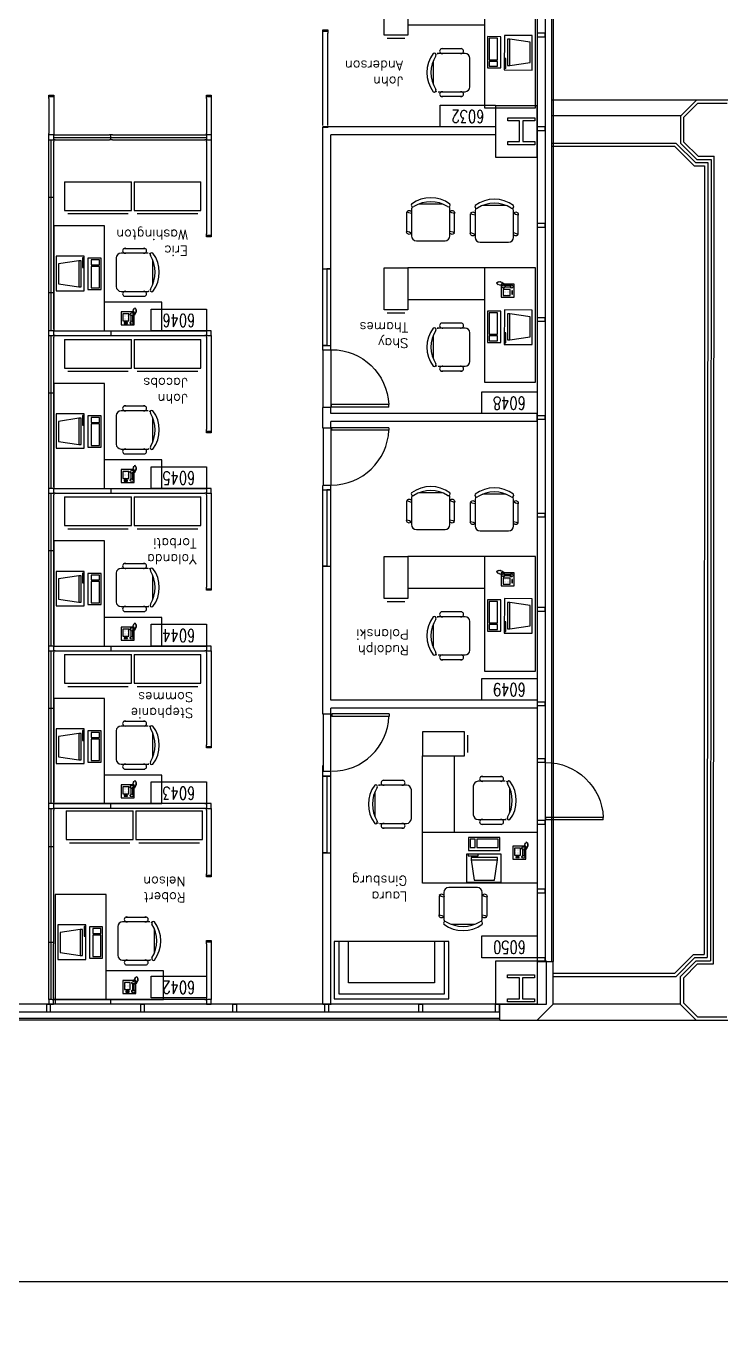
# Model space of a CAD drawing. Header units: millimetres. Extents: x 489553472 to 489553809, y 110504095 to 110504426.
# Drawn here: x 489553679 to 489553722.6, y 110504095.3 to 110504177.9 of the extents above; entities that cross this region are included whole.
import ezdxf
from ezdxf.enums import TextEntityAlignment as Align

# ---------------------------------------------------------------- set-up
doc = ezdxf.new("R2010")
doc.units = ezdxf.units.MM
for name, color, linetype in [('CHAIRS', 4, 'Continuous'), ('CPU', 6, 'Continuous'), ('DIM', 3, 'Continuous'), ('E-B-FURR', 6, 'Continuous'), ('E-B-GLAZ', 72, 'Continuous'), ('E-B-MULL', 8, 'Continuous'), ('E-B-SHEL', 2, 'Continuous'), ('E-C-HEAD', 5, 'Continuous'), ('E-F-DOOR', 3, 'Continuous'), ('E-F-SILL', 8, 'Continuous'), ('E-F-TERR', 4, 'Continuous'), ('E-S-COLM', 8, 'Continuous'), ('EMPLOYEE', 1, 'Continuous'), ('FURNITURE', 3, 'Continuous'), ('PANELS_201', 6, 'Continuous'), ('PHONES', 4, 'Continuous'), ('RMNUM', 40, 'Continuous')]:
    doc.layers.add(name, color=color, linetype=linetype)
doc.styles.add('ARCHITXT', font='simplex.shx')
doc.styles.add('ROMANS', font='romans', dxfattribs={"width": 0.75, "height": 8})
doc.styles.get("Standard").update_dxf_attribs({"font": 'arial.ttf'})
doc.dimstyles.new('ISO-25', dxfattribs={"dimscale": 3, "dimtxt": 2.5, "dimasz": 2.5, "dimexe": 1.25, "dimexo": 0.625, "dimtad": 1, "dimdsep": 46, "dimtxsty": 'Standard', "dimcen": 2.5, "dimadec": 0, "dimazin": 0, "dimtfac": 1, "dimtmove": 0, "dimatfit": 3, "dimfxl": 0, "dimarcsym": 0})

# ---------------------------------------------------------------- blocks, each defined once
blk = doc.blocks.new('DR-36')
for p, q in [((0, 36), (0, 0)), ((0, 36), (1.5, 36)), ((1.5, 36), (1.5, 0)), ((0, 0), (1.5, 0))]:
    blk.add_line(p, q)
blk.add_arc((0, 0), 36, 0, 87.61406)
blk = doc.blocks.new('RMNUM')
at = {"layer": 'RMNUM'}
blk.add_lwpolyline([(-16.33354, 6.674702), (18.388073, 6.674702), (18.388073, -6.982766), (-16.33354, -6.982766), (-16.33354, 6.674702)], dxfattribs=at)
at = {"layer": 'RMNUM', "style": 'ROMANS', "width": 0.75}
blk.add_attdef('NUMBER', text='', height=8, dxfattribs=at).set_placement((1.027267, 0.114097), align=Align.MIDDLE_CENTER)
blk = doc.blocks.new('DESK3')
for p, q in [((72, 0), (0, 0)), ((0, 0), (0, -80)), ((72, -32), (72, 0)), ((0, -32), (72, -32)), ((20, -80), (20, -32)), ((0, -80), (20, -80))]:
    blk.add_line(p, q)
blk = doc.blocks.new('FC15X27A')
for p, q in [((7.53125, 0), (-7.53125, 0)), ((-7.53125, 0), (-7.53125, -26.5)), ((7.53125, -26.5), (7.53125, 0)), ((-7.53125, -26.5), (7.53125, -26.5)), ((-5.53125, -28.5), (5.53125, -28.5))]:
    blk.add_line(p, q)
blk = doc.blocks.new('RECTANG')
for p, q in [((1, 1), (0, 1)), ((0, 1), (0, 0)), ((1, 0), (1, 1)), ((0, 0), (1, 0))]:
    blk.add_line(p, q)
blk = doc.blocks.new('FNPHONE')
for p, q in [((-9.1, 0.22), (-9.7, 0.02)), ((-8.9, 0.62), (-9.5, 0.42)), ((-8.7, 1.02), (-9.3, 0.82)), ((-8.5, 1.42), (-9.1, 1.22)), ((-8.3, 1.82), (-8.9, 1.62)), ((-7.14, 0.56), (-7.5, -0.58)), ((-7.29, 6.54), (-7.29, 1.54)), ((-6.29, 6.54), (-6.29, 1.54)), ((-3.87, 4.85), (-3.87, 4.85)), ((-3.87, 3.91), (-3.87, 3.91)), ((-3.87, 2.97), (-3.87, 2.97)), ((-3.87, 2.03), (-3.87, 2.03)), ((-2.94, 4.85), (-2.94, 4.85)), ((-2.94, 3.91), (-2.94, 3.91)), ((-2.94, 2.97), (-2.94, 2.97)), ((-2.94, 2.03), (-2.94, 2.03)), ((-2, 4.85), (-2, 4.85)), ((-2, 3.91), (-2, 3.91)), ((-2, 2.97), (-2, 2.97)), ((-2, 2.03), (-2, 2.03)), ((-9.3, -0.18), (-9.9, -0.38)), ((-9.3, -0.58), (-9.9, -0.78)), ((-9.3, -0.98), (-9.9, -1.18)), ((-9.3, -1.38), (-9.9, -1.58)), ((-9.1, -1.78), (-9.7, -1.98)), ((-8.9, -2.18), (-9.5, -2.38)), ((-8.43, -2.46), (-9.03, -2.66)), ((-7.9, -1.98), (-8.5, -2.18)), ((-7.7, -1.58), (-8.3, -1.78)), ((-7.5, -1.18), (-8.1, -1.38)), ((-7.3, -0.78), (-7.9, -0.98))]:
    blk.add_line(p, q)
for centre, start, end in [((-6.79, 6.54), 298.49146, 241.50854), ((-6.79, 1.54), 118.49146, 61.50854)]:
    blk.add_arc(centre, 1.05, start, end)
for p, xscale, yscale, zscale in [((-8.21, 0), 8.20528234483245, 8.104073169521023, 8.20528234483245), ((-4.81, 1.25), 3.75, 4.375, 3.75), ((-4.03, 6.72), 2.03125, 0.46875, 2.03125)]:
    blk.add_blockref('RECTANG', p, dxfattribs=dict(xscale=xscale, yscale=yscale, zscale=zscale))
blk = doc.blocks.new('IBMAT', base_point=(61, 306))
for p, q in [((75, 307), (75, 306)), ((81, 307), (75, 307)), ((81, 306), (81, 307))]:
    blk.add_line(p, q)
at = {"xscale": 21, "yscale": 17, "zscale": 21}
blk.add_blockref('RECTANG', (61, 306), dxfattribs=at)
blk = doc.blocks.new('KEYBOARD', base_point=(60, 294))
for p, xscale, yscale, zscale in [((60, 294), 19, 8, 19), ((61, 295), 13, 5, 13), ((75, 295), 3, 5, 3)]:
    blk.add_blockref('RECTANG', p, dxfattribs=dict(xscale=xscale, yscale=yscale, zscale=zscale))
blk = doc.blocks.new('COMPUTER')
for p, q in [((-6.64, 16.23), (-8.5, 3.5)), ((6.08, 16.23), (-6.64, 16.23)), ((8, 3.5), (6.08, 16.23)), ((-8.5, 3.5), (-8.5, 2.04)), ((8, 3.5), (-8.5, 3.5)), ((-8.5, 2.04), (8, 2.04)), ((8, 2.04), (8, 3.5))]:
    blk.add_line(p, q)
at = {"xscale": 1.033846153846154, "yscale": 1.033846153846154, "zscale": 1.033846153846154}
for name, p in [('IBMAT', (-10.86, 0)), ('KEYBOARD', (-10.05, -10.5))]:
    blk.add_blockref(name, p, dxfattribs=at)
blk = doc.blocks.new('FC42X18D')
for p, q in [((-21, 0), (-21, -18)), ((-21, 0), (21, 0)), ((21, -18), (21, 0)), ((-21, -18), (21, -18)), ((-19, -20), (19, -20))]:
    blk.add_line(p, q)
blk = doc.blocks.new('CHAIR7')
for p, q in [((0, 9), (0, -9)), ((20, 12), (3, 12)), ((5.12, 15.04), (17.88, 15.04)), ((23, -7.44), (23, 7.44)), ((3, -12), (20, -12)), ((5.12, -15), (17.88, -15))]:
    blk.add_line(p, q)
for centre, radius, start, end in [((3, 9), 3, 90, 180), ((5.56, 13.54), 1.56, 73.7398, 286.2602), ((17.44, 13.54), 1.56, 253.7398, 106.2602), ((20, 9), 3, 62.41556, 90), ((22.34, 11.12), 1.1, 53.30994, 212.02741), ((4.82, 0), 19.64, 327.57575, 32.42425), ((7, 0), 20, 323.1301, 36.8699), ((3, -9), 3, 180, 270), ((5.56, -13.5), 1.56, 73.7398, 286.2602), ((17.44, -13.5), 1.56, 253.7398, 106.2602), ((20, -9), 3, 270, 297.58444), ((22.34, -11.12), 1.1, 147.97259, 306.69006)]:
    blk.add_arc(centre, radius, start, end)
blk = doc.blocks.new('DESK2')
for p, q in [((33, 0), (-33, 0)), ((-33, 0), (-33, -68)), ((33, -32), (33, 0)), ((-33, -32), (33, -32)), ((-15, -68), (-15, -32)), ((-33, -68), (-15, -68))]:
    blk.add_line(p, q)
blk = doc.blocks.new('SOFA2')
for p, q in [((-36, 0), (-36, -36)), ((36, 0), (-36, 0)), ((36, -36), (36, 0)), ((-33, -36), (-33, -3)), ((-33, -3), (33, -3)), ((33, -3), (33, -36)), ((-27, -36), (-27, -10)), ((-27, -10), (27, -10)), ((27, -10), (27, -36)), ((-36, -36), (36, -36))]:
    blk.add_line(p, q)
blk = doc.blocks.new('*D21')
at = {"layer": 'Defpoints', "color": 0, "transparency": 16777216}
for p in [(489553564.549, 110504116.012), (489553747.652, 110504116.008), (489553564.548, 110504099.071)]:
    blk.add_point(p, dxfattribs=at)
at = {"layer": 'DIM', "color": 0, "lineweight": -2, "transparency": 16777216}
for p, q in [((489553564.548, 110504114.137), (489553564.548, 110504095.321)), ((489553747.652, 110504114.133), (489553747.652, 110504095.318)), ((489553740.152, 110504099.068), (489553572.048, 110504099.071))]:
    blk.add_line(p, q, dxfattribs=at)
at = {"layer": 'DIM', "color": 0, "transparency": 16777216}
for points in [[(489553572.048, 110504100.321), (489553572.048, 110504097.821), (489553564.548, 110504099.071)], [(489553740.152, 110504100.318), (489553740.152, 110504097.818), (489553747.652, 110504099.068)]]:
    blk.add_solid(points, dxfattribs=at)
at = {"layer": 'DIM', "color": 0, "transparency": 16777216, "insert": (489553656.1, 110504104.774), "char_height": 7.5, "attachment_point": 5, "rotation": 359.99881}
blk.add_mtext('188', dxfattribs=at)

msp = doc.modelspace()

# ---------------------------------------------------------------- linework, layer by layer
at = {"layer": 'E-B-FURR'}
for p, q in [((489553711.0426948, 110504182.3123077), (489553711.0426948, 110504119.2123077)), ((489553711.0398105, 110504172.9469945), (489553708.4374142, 110504172.9469945)), ((489553708.4374142, 110504171.6151531), (489553697.596462, 110504171.6151531)), ((489553697.596462, 110504157.6006051), (489553697.596462, 110504171.6151531)), ((489553708.4374142, 110504171.1151531), (489553698.096462, 110504171.1151531)), ((489553698.096462, 110504157.6006051), (489553698.096462, 110504171.1151531)), ((489553698.096462, 110504157.6006051), (489553697.596462, 110504157.6006051)), ((489553698.1131678, 110504157.6033596), (489553697.6131678, 110504157.6033596)), ((489553697.596462, 110504152.7006051), (489553697.596462, 110504154.0006051)), ((489553698.096462, 110504154.0006051), (489553697.596462, 110504154.0006051)), ((489553698.096462, 110504153.6151531), (489553698.096462, 110504154.0006051)), ((489553711.0426948, 110504153.6151531), (489553698.096462, 110504153.6151531)), ((489553711.0426948, 110504153.1151531), (489553698.096462, 110504153.1151531)), ((489553698.096462, 110504152.7006051), (489553698.096462, 110504153.1151531)), ((489553711.0426948, 110504153.1192187), (489553711.0426948, 110504153.6192187)), ((489553698.096462, 110504152.7006051), (489553697.596462, 110504152.7006051)), ((489553697.596462, 110504134.7310522), (489553697.596462, 110504149.1006051)), ((489553698.096462, 110504149.1006051), (489553697.596462, 110504149.1006051)), ((489553698.096462, 110504135.6162625), (489553698.096462, 110504149.1006051)), ((489553711.0401998, 110504135.6162625), (489553698.096462, 110504135.6162625)), ((489553711.0401998, 110504135.6260401), (489553711.0401998, 110504135.1260401)), ((489553711.0401998, 110504135.1162625), (489553698.096462, 110504135.1162625)), ((489553698.096462, 110504134.7310522), (489553698.096462, 110504135.1162625)), ((489553698.096462, 110504134.7310522), (489553697.596462, 110504134.7310522)), ((489553697.596462, 110504116.5123077), (489553697.596462, 110504131.5162625)), ((489553698.096462, 110504116.5123077), (489553698.096462, 110504131.5162625)), ((489553698.096462, 110504131.1310522), (489553697.596462, 110504131.1310522)), ((489553698.096462, 110504130.8310522), (489553697.596462, 110504130.8310522)), ((489553708.6485221, 110504116.5123077), (489553675.4485221, 110504116.5123077)), ((489553697.596462, 110504116.5123077), (489553698.1048894, 110504116.5123077))]:
    msp.add_line(p, q, dxfattribs=at)
for points in [[(489553708.4374142, 110504172.9469945), (489553708.4374142, 110504169.7123077)], [(489553708.4374142, 110504169.7123077), (489553711.0398105, 110504169.7123077), (489553711.0398105, 110504172.9469945)]]:
    msp.add_lwpolyline(points, dxfattribs=at)
msp.add_lwpolyline([(489553708.4374142, 110504116.5123077), (489553711.6374142, 110504116.5123077), (489553711.6374142, 110504119.2123077), (489553708.4374142, 110504119.2123077)], close=True, dxfattribs=at)
at = {"layer": 'E-B-GLAZ'}
for p, q in [((489553711.5485221, 110504182.3123077), (489553711.5485221, 110504119.2123077)), ((489553711.9485221, 110504182.3123077), (489553711.9485221, 110504119.2018414)), ((489553712.0485221, 110504182.3123077), (489553712.0485221, 110504119.2018414)), ((489553712.0485221, 110504173.3123077), (489553722.0485221, 110504173.3123077)), ((489553708.6485221, 110504116.0123077), (489553675.4485221, 110504116.0123077)), ((489553708.6485221, 110504115.6123077), (489553675.4485221, 110504115.6123077)), ((489553708.6485221, 110504115.5123077), (489553675.4485221, 110504115.5123077))]:
    msp.add_line(p, q, dxfattribs=at)
for points in [[(489553697.596462, 110504162.7006051), (489553698.096462, 110504162.7006051), (489553697.8325973, 110504162.7006051), (489553697.8325973, 110504157.9006051), (489553697.596462, 110504157.9006051), (489553698.096462, 110504157.9006051)], [(489553697.596462, 110504148.8220011), (489553698.096462, 110504148.8220011), (489553697.8325973, 110504148.8220011), (489553697.8325973, 110504144.0220011), (489553697.596462, 110504144.0220011), (489553698.096462, 110504144.0220011)], [(489553697.596462, 110504130.8310522), (489553698.096462, 110504130.8310522), (489553697.8325973, 110504130.8310522), (489553697.8325973, 110504126.0310522), (489553697.596462, 110504126.0310522), (489553698.096462, 110504126.0310522)]]:
    msp.add_lwpolyline(points, dxfattribs=at)
at = {"layer": 'E-B-MULL'}
for points in [[(489553711.5485221, 110504177.5043572), (489553711.0485221, 110504177.5043572), (489553711.0485221, 110504177.2793572), (489553711.5485221, 110504177.2793572)], [(489553711.5485221, 110504171.6180501), (489553711.0485221, 110504171.6180501), (489553711.0485221, 110504171.3930501), (489553711.5485221, 110504171.3930501)], [(489553711.5485221, 110504165.5501704), (489553711.0485221, 110504165.5501704), (489553711.0485221, 110504165.3251704), (489553711.5485221, 110504165.3251704)], [(489553711.5485221, 110504159.6351905), (489553711.0485221, 110504159.6351905), (489553711.0485221, 110504159.4101905), (489553711.5485221, 110504159.4101905)], [(489553711.5485221, 110504153.4823739), (489553711.0485221, 110504153.4823739), (489553711.0485221, 110504153.2573739), (489553711.5485221, 110504153.2573739)], [(489553711.5485221, 110504147.3464196), (489553711.0485221, 110504147.3464196), (489553711.0485221, 110504147.1214196), (489553711.5485221, 110504147.1214196)], [(489553711.5485221, 110504141.4255593), (489553711.0485221, 110504141.4255593), (489553711.0485221, 110504141.2005593), (489553711.5485221, 110504141.2005593)], [(489553711.5485221, 110504135.4969812), (489553711.0485221, 110504135.4969812), (489553711.0485221, 110504135.2719812), (489553711.5485221, 110504135.2719812)], [(489553711.5505718, 110504131.9359711), (489553711.0505718, 110504131.9359711), (489553711.0505718, 110504131.7109711), (489553711.5505718, 110504131.7109711)], [(489553711.5505718, 110504128.0582416), (489553711.0505718, 110504128.0582416), (489553711.0505718, 110504127.8332416), (489553711.5505718, 110504127.8332416)], [(489553711.5485221, 110504123.7362391), (489553711.0485221, 110504123.7362391), (489553711.0485221, 110504123.5112391), (489553711.5485221, 110504123.5112391)], [(489553711.5485221, 110504119.4373077), (489553711.0485221, 110504119.4373077), (489553711.0485221, 110504119.2123077), (489553711.5485221, 110504119.2123077)], [(489553680.2485221, 110504116.0123077), (489553680.2485221, 110504116.5123077), (489553680.4735221, 110504116.5123077), (489553680.4735221, 110504116.0123077)], [(489553686.1485221, 110504116.0123077), (489553686.1485221, 110504116.5123077), (489553686.3735221, 110504116.5123077), (489553686.3735221, 110504116.0123077)], [(489553691.9360221, 110504116.0123077), (489553691.9360221, 110504116.5123077), (489553692.1610221, 110504116.5123077), (489553692.1610221, 110504116.0123077)], [(489553697.7235221, 110504116.0123077), (489553697.7235221, 110504116.5123077), (489553697.9485221, 110504116.5123077), (489553697.9485221, 110504116.0123077)], [(489553703.6235221, 110504116.0123077), (489553703.6235221, 110504116.5123077), (489553703.8485221, 110504116.5123077), (489553703.8485221, 110504116.0123077)], [(489553708.4367243, 110504116.0123077), (489553708.4367243, 110504116.5123077), (489553708.6617243, 110504116.5123077), (489553708.6617243, 110504116.0123077)]]:
    msp.add_lwpolyline(points, close=True, dxfattribs=at)
at = {"layer": 'E-B-SHEL'}
for p, q in [((489553711.0485221, 110504119.2018414), (489553712.0485221, 110504119.2018414)), ((489553711.0485221, 110504119.2018414), (489553711.0485221, 110504116.5162977)), ((489553712.0485221, 110504116.5162977), (489553712.0485221, 110504119.2018414)), ((489553711.0485221, 110504116.5162977), (489553708.4319417, 110504116.5162977)), ((489553708.6485221, 110504116.5123077), (489553711.4485221, 110504116.5123077)), ((489553708.6485221, 110504116.5113059), (489553711.4117196, 110504116.5113059)), ((489553708.6785743, 110504116.5162977), (489553708.6785743, 110504115.5162977)), ((489553711.0445321, 110504115.5123077), (489553712.0485221, 110504116.5162977)), ((489553708.6815723, 110504115.5123077), (489553711.0796849, 110504115.5123077))]:
    msp.add_line(p, q, dxfattribs=at)
at = {"layer": 'E-C-HEAD'}
for p, q in [((489553697.5991298, 110504154.0199705), (489553697.5991298, 110504157.6199705)), ((489553698.0991298, 110504157.6199705), (489553698.0991298, 110504154.0199705)), ((489553697.6063659, 110504152.7320544), (489553697.6063659, 110504149.1320544)), ((489553698.1063659, 110504149.1320544), (489553698.1063659, 110504152.7320544)), ((489553697.6004731, 110504134.7717206), (489553697.6004731, 110504131.1717206)), ((489553698.1004731, 110504131.1717206), (489553698.1004731, 110504134.7717206)), ((489553711.5526149, 110504131.6711992), (489553711.5526149, 110504128.0711992))]:
    msp.add_line(p, q, dxfattribs=at)
at = {"layer": 'E-F-SILL'}
msp.add_lwpolyline([(489553711.0485221, 110504172.0123077), (489553711.0485221, 110504172.0123077), (489553711.0485221, 110504172.0123077)], dxfattribs=at)
at = {"layer": 'E-F-TERR'}
for p, q in [((489553711.9441818, 110504173.3138476), (489553721.5085866, 110504173.3138476)), ((489553720.0660932, 110504172.3143361), (489553721.0660932, 110504173.3143361)), ((489553720.2660932, 110504172.2314933), (489553721.1484475, 110504173.1138476)), ((489553721.0737274, 110504173.3138476), (489553723.0737274, 110504173.3138476)), ((489553721.0737274, 110504173.3138476), (489553723.0737274, 110504173.3138476)), ((489553721.1484475, 110504173.1138476), (489553722.9908847, 110504173.1138476)), ((489553720.0660932, 110504172.3138476), (489553711.9441818, 110504172.3138476)), ((489553720.0660932, 110504170.5817985), (489553720.0660932, 110504172.3143361)), ((489553720.2660932, 110504170.6646412), (489553720.2660932, 110504172.2314933)), ((489553719.7832505, 110504170.5817985), (489553711.9446358, 110504170.5817985)), ((489553719.7004078, 110504170.3817985), (489553711.9446358, 110504170.3817985)), ((489553720.9004078, 110504169.1817985), (489553719.7004078, 110504170.3817985)), ((489553720.9832505, 110504169.3817985), (489553719.7832505, 110504170.5817985)), ((489553721.0660932, 110504169.5817985), (489553720.0660932, 110504170.5817985)), ((489553721.148936, 110504169.7817985), (489553720.2660932, 110504170.6646412)), ((489553721.0660932, 110504169.5817985), (489553721.9660932, 110504169.5817985)), ((489553721.148936, 110504169.7817985), (489553722.1596283, 110504169.7817985)), ((489553721.9660932, 110504169.5817985), (489553721.9330756, 110504119.2443568)), ((489553722.1266106, 110504119.0443568), (489553722.1596283, 110504169.7817985)), ((489553720.9004078, 110504169.1817985), (489553721.5660932, 110504169.1817985)), ((489553720.9832505, 110504169.3817985), (489553721.7660932, 110504169.3817985)), ((489553721.5660932, 110504169.1817985), (489553721.5330756, 110504119.6443568)), ((489553721.7660932, 110504169.3817985), (489553721.7330756, 110504119.4443568)), ((489553720.8673902, 110504119.6443568), (489553719.6673902, 110504118.4443568)), ((489553720.9502329, 110504119.4443568), (489553719.7502329, 110504118.2443568)), ((489553721.0330756, 110504119.2443568), (489553720.0330756, 110504118.2443568)), ((489553720.8673902, 110504119.6443568), (489553721.5330756, 110504119.6443568)), ((489553720.9502329, 110504119.4443568), (489553721.7330756, 110504119.4443568)), ((489553721.0330756, 110504119.2443568), (489553721.9330756, 110504119.2443568)), ((489553719.6673902, 110504118.4443568), (489553712.0485221, 110504118.4443568)), ((489553721.1159183, 110504119.0443568), (489553720.2330756, 110504118.1615141)), ((489553721.1159183, 110504119.0443568), (489553722.1266106, 110504119.0443568)), ((489553719.7502329, 110504118.2443568), (489553712.0485221, 110504118.2443568)), ((489553720.0330756, 110504118.2443568), (489553720.0330756, 110504116.5118193)), ((489553720.2330756, 110504118.1615141), (489553720.2330756, 110504116.594662)), ((489553720.0330756, 110504116.5123077), (489553712.0445321, 110504116.5123077)), ((489553720.0330756, 110504116.5118193), (489553721.0330756, 110504115.5118193)), ((489553720.2330756, 110504116.594662), (489553721.1154299, 110504115.7123077)), ((489553711.0445321, 110504115.5123077), (489553733.5974805, 110504115.5123077)), ((489553721.0407098, 110504115.5123077), (489553723.0407098, 110504115.5123077)), ((489553721.0407098, 110504115.5123077), (489553723.0407098, 110504115.5123077)), ((489553721.1154299, 110504115.7123077), (489553722.9578671, 110504115.7123077)), ((489553721.9907098, 110504115.5123077), (489553723.0407098, 110504115.5123077))]:
    msp.add_line(p, q, dxfattribs=at)
at = {"layer": 'E-S-COLM'}
for points in [[(489553710.8985221, 110504170.6969945), (489553710.8985221, 110504170.4969945), (489553709.1985221, 110504170.4969945), (489553709.1985221, 110504170.6969945), (489553709.9485221, 110504170.6969945), (489553709.9485221, 110504171.9969945), (489553709.1985221, 110504171.9969945), (489553709.1985221, 110504172.1969945), (489553710.8985221, 110504172.1969945), (489553710.8985221, 110504171.9969945), (489553710.1485221, 110504171.9969945), (489553710.1485221, 110504170.6969945)], [(489553710.8874133, 110504116.8623077), (489553710.8874133, 110504116.6623077), (489553709.1874133, 110504116.6623077), (489553709.1874133, 110504116.8623077), (489553709.9374133, 110504116.8623077), (489553709.9374133, 110504118.1623077), (489553709.1874133, 110504118.1623077), (489553709.1874133, 110504118.3623077), (489553710.8874133, 110504118.3623077), (489553710.8874133, 110504118.1623077), (489553710.1374133, 110504118.1623077), (489553710.1374133, 110504116.8623077)]]:
    msp.add_lwpolyline(points, close=True, dxfattribs=at)
at = {"layer": 'PANELS_201', "linetype": 'Continuous'}
for p, q in [((489553680.6848923, 110504116.5123077), (489553680.6848923, 110504116.8123077)), ((489553684.3848921, 110504116.8123077), (489553684.1848921, 110504116.8123077)), ((489553684.2848921, 110504116.5123077), (489553684.2848921, 110504116.8123077)), ((489553684.3848921, 110504116.5123077), (489553684.1848921, 110504116.5123077))]:
    msp.add_line(p, q, dxfattribs=at)
for points in [[(489553697.596462, 110504177.5151531), (489553697.596462, 110504177.6151531), (489553697.596462, 110504177.7151531), (489553697.896462, 110504177.7151531), (489553697.896462, 110504177.5151531)], [(489553697.896462, 110504177.6151531), (489553697.596462, 110504177.6151531)], [(489553697.596462, 110504171.7151531), (489553697.596462, 110504177.5151531)], [(489553697.896462, 110504171.7151531), (489553697.896462, 110504177.5151531)], [(489553680.3849698, 110504173.4124398), (489553680.3849698, 110504173.5124398), (489553680.3849698, 110504173.6124398), (489553680.6849698, 110504173.6124398), (489553680.6849698, 110504173.4124398)], [(489553680.6849698, 110504173.5124398), (489553680.3849698, 110504173.5124398)], [(489553680.3849698, 110504173.4124398), (489553680.3849698, 110504171.2124398)], [(489553680.6849698, 110504173.4124398), (489553680.6849698, 110504171.2124398)], [(489553690.2849698, 110504173.4124398), (489553690.2849698, 110504173.5124398), (489553690.2849698, 110504173.6124398), (489553690.5849698, 110504173.6124398), (489553690.5849698, 110504173.4124398)], [(489553690.5849698, 110504173.5124398), (489553690.2849698, 110504173.5124398)], [(489553690.2849698, 110504173.4124398), (489553690.2849698, 110504171.2124398)], [(489553690.5849698, 110504173.4124398), (489553690.5849698, 110504171.2124398)], [(489553680.6849698, 110504171.2124398), (489553680.6849698, 110504171.1124398), (489553680.3849698, 110504171.1124398), (489553680.3849698, 110504171.2124398)], [(489553690.5849698, 110504171.2124398), (489553690.5849698, 110504171.1124398), (489553690.2849698, 110504171.1124398), (489553690.2849698, 110504171.2124398)], [(489553697.596462, 110504171.6151531), (489553697.896462, 110504171.6151531), (489553697.896462, 110504171.5901531), (489553697.596462, 110504171.5901531), (489553697.596462, 110504171.6151531)], [(489553680.3849698, 110504170.8124398), (489553680.3849698, 110504171.1124398)], [(489553680.3849698, 110504170.7124398), (489553680.3849698, 110504170.8124398), (489553680.6849698, 110504170.8124398), (489553680.6849698, 110504170.7124398)], [(489553680.3849698, 110504167.3124398), (489553680.3849698, 110504170.7124398)], [(489553680.5349698, 110504167.2124398), (489553680.5349698, 110504170.8124398)], [(489553680.7849698, 110504170.8124398), (489553680.6849698, 110504170.8124398), (489553680.6849698, 110504171.1124398), (489553680.7849698, 110504171.1124398)], [(489553680.6849698, 110504170.9624398), (489553684.2849698, 110504170.9624398)], [(489553680.6849698, 110504167.3124398), (489553680.6849698, 110504170.7124398)], [(489553680.7849698, 110504171.1124398), (489553684.1849698, 110504171.1124398)], [(489553680.7849698, 110504170.8124398), (489553684.1849698, 110504170.8124398)], [(489553684.3849698, 110504171.1124398), (489553684.1849698, 110504171.1124398)], [(489553684.3849698, 110504170.8124398), (489553684.1849698, 110504170.8124398)], [(489553684.2849698, 110504170.8124398), (489553684.2849698, 110504171.1124398)], [(489553684.2849698, 110504170.9624398), (489553690.2849698, 110504170.9624398)], [(489553684.3849698, 110504171.1124398), (489553690.1849698, 110504171.1124398)], [(489553684.3849698, 110504170.8124398), (489553690.1849698, 110504170.8124398)], [(489553690.1849698, 110504171.1124398), (489553690.2849698, 110504171.1124398), (489553690.2849698, 110504170.8124398), (489553690.1849698, 110504170.8124398)], [(489553690.2849698, 110504170.7124398), (489553690.2849698, 110504170.8124398), (489553690.5849698, 110504170.8124398), (489553690.5849698, 110504170.7124398)], [(489553690.2849698, 110504170.7124398), (489553690.2849698, 110504164.9124398)], [(489553690.5849698, 110504171.1124398), (489553690.5849698, 110504170.8124398)], [(489553690.5849698, 110504170.7124398), (489553690.5849698, 110504164.9124398)], [(489553680.3849698, 110504167.1124398), (489553680.3849698, 110504167.3124398)], [(489553680.3849698, 110504167.2124398), (489553680.6849698, 110504167.2124398)], [(489553680.3849698, 110504161.3124398), (489553680.3849698, 110504167.1124398)], [(489553680.5349698, 110504161.2124398), (489553680.5349698, 110504167.2124398)], [(489553680.6849698, 110504167.1124398), (489553680.6849698, 110504167.3124398)], [(489553680.6849698, 110504161.3124398), (489553680.6849698, 110504167.1124398)], [(489553690.5849698, 110504164.9124398), (489553690.5849698, 110504164.8124398), (489553690.5849698, 110504164.7124398), (489553690.2849698, 110504164.7124398), (489553690.2849698, 110504164.9124398)], [(489553690.2849698, 110504164.8124398), (489553690.5849698, 110504164.8124398)], [(489553680.3849698, 110504161.1124398), (489553680.3849698, 110504161.3124398)], [(489553680.6849698, 110504161.1124398), (489553680.6849698, 110504161.3124398)], [(489553680.3849698, 110504161.2124398), (489553680.6849698, 110504161.2124398)], [(489553680.3849698, 110504158.9124398), (489553680.3849698, 110504161.1124398)], [(489553680.5349698, 110504158.8124398), (489553680.5349698, 110504161.2124398)], [(489553680.6849698, 110504158.9124398), (489553680.6849698, 110504161.1124398)], [(489553680.6849698, 110504158.9124398), (489553680.6849698, 110504158.8124398), (489553680.3849698, 110504158.8124398), (489553680.3849698, 110504158.9124398)], [(489553680.3849698, 110504158.5124398), (489553680.3849698, 110504158.8124398)], [(489553680.7849698, 110504158.5124398), (489553680.6849698, 110504158.5124398), (489553680.6849698, 110504158.8124398), (489553680.7849698, 110504158.8124398)], [(489553680.7849698, 110504158.8124398), (489553684.1849698, 110504158.8124398)], [(489553684.1849698, 110504158.8124398), (489553684.3849698, 110504158.8124398)], [(489553684.2849698, 110504158.8124398), (489553684.2849698, 110504158.5124398)], [(489553684.3849698, 110504158.8124398), (489553690.1849698, 110504158.8124398)], [(489553690.1849698, 110504158.8124398), (489553690.2849698, 110504158.8124398), (489553690.2849698, 110504158.5124398), (489553690.1849698, 110504158.5124398)], [(489553690.5849698, 110504158.5124398), (489553690.5849698, 110504158.8124398), (489553690.2849698, 110504158.8124398)], [(489553680.3849698, 110504158.4124398), (489553680.3849698, 110504158.5124398), (489553680.6849698, 110504158.5124398), (489553680.6849698, 110504158.4124398)], [(489553680.3849698, 110504155.0124398), (489553680.3849698, 110504158.4124398)], [(489553680.5349698, 110504154.9124398), (489553680.5349698, 110504158.5124398)], [(489553680.6849698, 110504155.0124398), (489553680.6849698, 110504158.4124398)], [(489553680.7849698, 110504158.5124398), (489553684.1849698, 110504158.5124398)], [(489553684.1849698, 110504158.5124398), (489553684.3849698, 110504158.5124398)], [(489553684.3849698, 110504158.5124398), (489553690.1849698, 110504158.5124398)], [(489553690.2849698, 110504158.4124398), (489553690.2849698, 110504158.5124398), (489553690.5849698, 110504158.5124398), (489553690.5849698, 110504158.4124398)], [(489553690.2849698, 110504158.4124398), (489553690.2849698, 110504152.6124398)], [(489553690.5849698, 110504158.4124398), (489553690.5849698, 110504152.6124398)], [(489553680.3849698, 110504154.8124398), (489553680.3849698, 110504155.0124398)], [(489553680.3849698, 110504154.9124398), (489553680.6849698, 110504154.9124398)], [(489553680.3849698, 110504149.0124398), (489553680.3849698, 110504154.8124398)], [(489553680.5349698, 110504148.9124398), (489553680.5349698, 110504154.9124398)], [(489553680.6849698, 110504154.8124398), (489553680.6849698, 110504155.0124398)], [(489553680.6849698, 110504149.0124398), (489553680.6849698, 110504154.8124398)], [(489553690.5849698, 110504152.6124398), (489553690.5849698, 110504152.5124398), (489553690.5849698, 110504152.4124398), (489553690.2849698, 110504152.4124398), (489553690.2849698, 110504152.6124398)], [(489553690.2849698, 110504152.5124398), (489553690.5849698, 110504152.5124398)], [(489553680.6849698, 110504149.0124398), (489553680.6849698, 110504148.9124398), (489553680.3849698, 110504148.9124398), (489553680.3849698, 110504149.0124398)], [(489553680.3849698, 110504148.6124398), (489553680.3849698, 110504148.9124398)], [(489553680.7849698, 110504148.6124398), (489553680.6849698, 110504148.6124398), (489553680.6849698, 110504148.9124398), (489553680.7849698, 110504148.9124398)], [(489553680.7849698, 110504148.9124398), (489553684.1849698, 110504148.9124398)], [(489553684.1849698, 110504148.9124398), (489553684.3849698, 110504148.9124398)], [(489553684.2849698, 110504148.9124398), (489553684.2849698, 110504148.6124398)], [(489553684.3849698, 110504148.9124398), (489553690.1849698, 110504148.9124398)], [(489553690.1849698, 110504148.9124398), (489553690.2849698, 110504148.9124398), (489553690.2849698, 110504148.6124398), (489553690.1849698, 110504148.6124398)], [(489553690.5849698, 110504148.6124398), (489553690.5849698, 110504148.9124398), (489553690.2849698, 110504148.9124398)], [(489553680.3849698, 110504148.5124398), (489553680.3849698, 110504148.6124398), (489553680.6849698, 110504148.6124398), (489553680.6849698, 110504148.5124398)], [(489553680.3849698, 110504145.1124398), (489553680.3849698, 110504148.5124398)], [(489553680.5349698, 110504145.0124398), (489553680.5349698, 110504148.6124398)], [(489553680.6849698, 110504145.1124398), (489553680.6849698, 110504148.5124398)], [(489553680.7849698, 110504148.6124398), (489553684.1849698, 110504148.6124398)], [(489553684.1849698, 110504148.6124398), (489553684.3849698, 110504148.6124398)], [(489553684.3849698, 110504148.6124398), (489553690.1849698, 110504148.6124398)], [(489553690.2849698, 110504148.5124398), (489553690.2849698, 110504148.6124398), (489553690.5849698, 110504148.6124398), (489553690.5849698, 110504148.5124398)], [(489553690.2849698, 110504148.5124398), (489553690.2849698, 110504142.7124398)], [(489553690.5849698, 110504148.5124398), (489553690.5849698, 110504142.7124398)], [(489553680.3849698, 110504144.9124398), (489553680.3849698, 110504145.1124398)], [(489553680.3849698, 110504145.0124398), (489553680.6849698, 110504145.0124398)], [(489553680.3849698, 110504139.1124398), (489553680.3849698, 110504144.9124398)], [(489553680.5349698, 110504139.0124398), (489553680.5349698, 110504145.0124398)], [(489553680.6849698, 110504144.9124398), (489553680.6849698, 110504145.1124398)], [(489553680.6849698, 110504139.1124398), (489553680.6849698, 110504144.9124398)], [(489553690.5849698, 110504142.7124398), (489553690.5849698, 110504142.6124398), (489553690.5849698, 110504142.5124398), (489553690.2849698, 110504142.5124398), (489553690.2849698, 110504142.7124398)], [(489553690.2849698, 110504142.6124398), (489553690.5849698, 110504142.6124398)], [(489553680.6849698, 110504139.1124398), (489553680.6849698, 110504139.0124398), (489553680.3849698, 110504139.0124398), (489553680.3849698, 110504139.1124398)], [(489553680.3849698, 110504138.7124398), (489553680.3849698, 110504139.0124398)], [(489553680.7849698, 110504138.7124398), (489553680.6849698, 110504138.7124398), (489553680.6849698, 110504139.0124398), (489553680.7849698, 110504139.0124398)], [(489553680.7849698, 110504139.0124398), (489553684.1849698, 110504139.0124398)], [(489553684.1849698, 110504139.0124398), (489553684.3849698, 110504139.0124398)], [(489553684.2849698, 110504139.0124398), (489553684.2849698, 110504138.7124398)], [(489553684.3849698, 110504139.0124398), (489553690.1849698, 110504139.0124398)], [(489553690.1849698, 110504139.0124398), (489553690.2849698, 110504139.0124398), (489553690.2849698, 110504138.7124398), (489553690.1849698, 110504138.7124398)], [(489553690.5849698, 110504138.7124398), (489553690.5849698, 110504139.0124398), (489553690.2849698, 110504139.0124398)], [(489553680.3849698, 110504138.6124398), (489553680.3849698, 110504138.7124398), (489553680.6849698, 110504138.7124398), (489553680.6849698, 110504138.6124398)], [(489553680.3849698, 110504135.2124398), (489553680.3849698, 110504138.6124398)], [(489553680.5349698, 110504135.1124398), (489553680.5349698, 110504138.7124398)], [(489553680.6849698, 110504135.2124398), (489553680.6849698, 110504138.6124398)], [(489553680.7849698, 110504138.7124398), (489553684.1849698, 110504138.7124398)], [(489553684.1849698, 110504138.7124398), (489553684.3849698, 110504138.7124398)], [(489553684.3849698, 110504138.7124398), (489553690.1849698, 110504138.7124398)], [(489553690.2849698, 110504138.6124398), (489553690.2849698, 110504138.7124398), (489553690.5849698, 110504138.7124398), (489553690.5849698, 110504138.6124398)], [(489553690.2849698, 110504138.6124398), (489553690.2849698, 110504132.8124398)], [(489553690.5849698, 110504138.6124398), (489553690.5849698, 110504132.8124398)], [(489553680.3849698, 110504135.0124398), (489553680.3849698, 110504135.2124398)], [(489553680.3849698, 110504135.1124398), (489553680.6849698, 110504135.1124398)], [(489553680.3849698, 110504129.2124398), (489553680.3849698, 110504135.0124398)], [(489553680.5349698, 110504129.1124398), (489553680.5349698, 110504135.1124398)], [(489553680.6849698, 110504135.0124398), (489553680.6849698, 110504135.2124398)], [(489553680.6849698, 110504129.2124398), (489553680.6849698, 110504135.0124398)], [(489553690.5849698, 110504132.8124398), (489553690.5849698, 110504132.7124398), (489553690.5849698, 110504132.6124398), (489553690.2849698, 110504132.6124398), (489553690.2849698, 110504132.8124398)], [(489553690.2849698, 110504132.7124398), (489553690.5849698, 110504132.7124398)], [(489553680.6849698, 110504129.2124398), (489553680.6849698, 110504129.1124398), (489553680.3849698, 110504129.1124398), (489553680.3849698, 110504129.2124398)], [(489553680.3849698, 110504128.8124398), (489553680.3849698, 110504129.1124398)], [(489553680.7849698, 110504128.8124398), (489553680.6849698, 110504128.8124398), (489553680.6849698, 110504129.1124398), (489553680.7849698, 110504129.1124398)], [(489553684.1849698, 110504129.1124398), (489553680.7849698, 110504129.1124398)], [(489553684.3849698, 110504129.1124398), (489553684.1849698, 110504129.1124398)], [(489553684.2849698, 110504128.8124398), (489553684.2849698, 110504129.1124398)], [(489553690.1849698, 110504129.1124398), (489553684.3849698, 110504129.1124398)], [(489553690.1849698, 110504129.1124398), (489553690.2849698, 110504129.1124398), (489553690.2849698, 110504128.8124398), (489553690.1849698, 110504128.8124398)], [(489553690.5849698, 110504128.8124398), (489553690.5849698, 110504129.1124398), (489553690.2849698, 110504129.1124398)], [(489553680.3849698, 110504128.7124398), (489553680.3849698, 110504128.8124398), (489553680.6849698, 110504128.8124398), (489553680.6849698, 110504128.7124398)], [(489553680.3849698, 110504126.5124398), (489553680.3849698, 110504128.7124398)], [(489553680.5349698, 110504126.4124398), (489553680.5349698, 110504128.8124398)], [(489553680.6849698, 110504126.5124398), (489553680.6849698, 110504128.7124398)], [(489553684.1849698, 110504128.8124398), (489553680.7849698, 110504128.8124398)], [(489553684.3849698, 110504128.8124398), (489553684.1849698, 110504128.8124398)], [(489553690.1849698, 110504128.8124398), (489553684.3849698, 110504128.8124398)], [(489553690.2849698, 110504128.7124398), (489553690.2849698, 110504128.8124398), (489553690.5849698, 110504128.8124398), (489553690.5849698, 110504128.7124398)], [(489553690.2849698, 110504128.7124398), (489553690.2849698, 110504124.7124398)], [(489553690.5849698, 110504128.7124398), (489553690.5849698, 110504124.7124398)], [(489553680.3849698, 110504126.3124398), (489553680.3849698, 110504126.5124398)], [(489553680.3849698, 110504126.4124398), (489553680.6849698, 110504126.4124398)], [(489553680.3849698, 110504120.5124398), (489553680.3849698, 110504126.3124398)], [(489553680.5349698, 110504120.4124398), (489553680.5349698, 110504126.4124398)], [(489553680.6849698, 110504126.3124398), (489553680.6849698, 110504126.5124398)], [(489553680.6849698, 110504120.5124398), (489553680.6849698, 110504126.3124398)], [(489553690.5849698, 110504124.7124398), (489553690.5849698, 110504124.6124398), (489553690.5849698, 110504124.5124398), (489553690.2849698, 110504124.5124398), (489553690.2849698, 110504124.7124398)], [(489553690.2849698, 110504124.6124398), (489553690.5849698, 110504124.6124398)], [(489553680.3848923, 110504116.9123077), (489553680.3848923, 110504120.3123077)], [(489553680.3849698, 110504120.3124398), (489553680.3849698, 110504120.5124398)], [(489553680.3849698, 110504120.4124398), (489553680.6849698, 110504120.4124398)], [(489553680.5348923, 110504116.8123077), (489553680.5348923, 110504120.4123077)], [(489553680.6848923, 110504116.9123077), (489553680.6848923, 110504120.3123077)], [(489553680.6849698, 110504120.3124398), (489553680.6849698, 110504120.5124398)], [(489553690.2848921, 110504120.3123075), (489553690.2848921, 110504120.4123075), (489553690.2848921, 110504120.5123075), (489553690.5848921, 110504120.5123075), (489553690.5848921, 110504120.3123075)], [(489553690.5848921, 110504120.4123075), (489553690.2848921, 110504120.4123075)], [(489553690.2848921, 110504120.3123075), (489553690.2848921, 110504116.9123077)], [(489553690.5848921, 110504120.3123075), (489553690.5848921, 110504116.9123077)], [(489553680.6848923, 110504116.9123077), (489553680.6848923, 110504116.8123077), (489553680.3848923, 110504116.8123077), (489553680.3848923, 110504116.9123077)], [(489553680.3848923, 110504116.8123077), (489553680.3848923, 110504116.5123077), (489553680.6848923, 110504116.5123077)], [(489553680.5848923, 110504116.8123077), (489553680.6848923, 110504116.8123077), (489553680.7848923, 110504116.8123077), (489553680.7848923, 110504116.5123077), (489553680.5848923, 110504116.5123077)], [(489553680.7848923, 110504116.5123077), (489553680.6848923, 110504116.5123077), (489553680.6848923, 110504116.8123077), (489553680.7848923, 110504116.8123077)], [(489553684.1848921, 110504116.8123077), (489553680.7848923, 110504116.8123077)], [(489553690.1848921, 110504116.8123077), (489553684.3848921, 110504116.8123077)], [(489553690.1848921, 110504116.8123077), (489553690.2848921, 110504116.8123077), (489553690.2848921, 110504116.5123077), (489553690.1848921, 110504116.5123077)], [(489553690.5848921, 110504116.9123077), (489553690.5848921, 110504116.8123077), (489553690.2848921, 110504116.8123077), (489553690.2848921, 110504116.9123077)], [(489553690.2848921, 110504116.5123077), (489553690.5848921, 110504116.5123077), (489553690.5848921, 110504116.8123077)], [(489553684.1848921, 110504116.5123077), (489553680.7848923, 110504116.5123077)], [(489553690.1848921, 110504116.5123077), (489553684.3848921, 110504116.5123077)]]:
    msp.add_lwpolyline(points, dxfattribs=at)

# ---------------------------------------------------------------- block references
at = {"xscale": 0.1, "yscale": 0.1, "zscale": 0.1, "rotation": 180}
for p, values in [((489553706.8040601, 110504172.2826233), {'NUMBER': '6032'}), ((489553688.6516157, 110504159.47991), {'NUMBER': '6046'}), ((489553709.4093408, 110504154.2826233), {'NUMBER': '6048'}), ((489553688.6516157, 110504149.57991), {'NUMBER': '6045'}), ((489553688.6516157, 110504139.67991), {'NUMBER': '6044'}), ((489553709.4068457, 110504136.2837328), {'NUMBER': '6049'}), ((489553688.6516157, 110504129.77991), {'NUMBER': '6043'}), ((489553709.4151681, 110504120.1047779), {'NUMBER': '6050'})]:
    msp.add_blockref('RMNUM', p, dxfattribs=at).add_auto_attribs(values)
at = {"lineweight": -3, "xscale": 0.1, "yscale": 0.1, "zscale": 0.1, "rotation": 180}
msp.add_blockref('RMNUM', (489553688.6515381, 110504117.5797779), dxfattribs=at).add_auto_attribs({'NUMBER': '6042'})
at = {"layer": 'CHAIRS', "lineweight": -3, "xscale": 0.1, "yscale": 0.1, "zscale": 0.1}
for p, rotation in [((489553706.823206, 110504175.0318588), 180), ((489553704.3626226, 110504164.4721378), 89.99999999999999), ((489553708.3587206, 110504164.3804929), 89.99999999999999), ((489553706.823206, 110504157.7880986), 180), ((489553704.3626226, 110504146.3379149), 89.99999999999999), ((489553708.3587206, 110504146.24627), 89.99999999999999), ((489553706.823206, 110504139.6538757), 180), ((489553703.1488472, 110504129.0731669), 180), ((489553706.3920642, 110504123.8396373), 270)]:
    msp.add_blockref('CHAIR7', p, dxfattribs=dict(at, rotation=rotation))
for p in [(489553684.6163899, 110504162.4890693), (489553684.6163899, 110504152.5890693), (489553684.6163899, 110504142.6890693), (489553684.6163899, 110504132.7890693), (489553707.0373079, 110504129.3149632), (489553684.7163123, 110504120.4889372)]:
    msp.add_blockref('CHAIR7', p, dxfattribs=at)
at = {"layer": 'CPU', "lineweight": -3, "xscale": 0.1, "yscale": 0.1, "zscale": 0.1}
for p, rotation in [((489553708.984509, 110504176.2816562), 269.8405448757372), ((489553682.607688, 110504162.4182474), 89.99999999999999), ((489553708.984509, 110504159.0378959), 269.8405448757372), ((489553682.607688, 110504152.5182474), 89.99999999999999), ((489553682.607688, 110504142.6182474), 89.99999999999999), ((489553708.984509, 110504140.903673), 269.8405448757372), ((489553682.607688, 110504132.7182474), 89.99999999999999), ((489553707.7047721, 110504125.9373077), 180), ((489553682.7076104, 110504120.4181154), 89.99999999999999)]:
    msp.add_blockref('COMPUTER', p, dxfattribs=dict(at, rotation=rotation))
at = {"layer": 'E-F-DOOR', "yscale": 0.1, "zscale": 0.1, "rotation": 270}
for p, xscale in [((489553698.1314753, 110504154.026236), -0.1), ((489553698.1387113, 110504152.7257889), 0.1), ((489553698.1463796, 110504134.7465877), 0.1), ((489553711.5985215, 110504128.0963321), -0.1)]:
    msp.add_blockref('DR-36', p, dxfattribs=dict(at, xscale=xscale))
at = {"layer": 'FURNITURE', "lineweight": -3, "yscale": 0.1, "zscale": 0.1}
for name, p, xscale in [('FC15X27A', (489553702.1835486, 110504180.0226851), -0.1), ('FC42X18D', (489553683.4702513, 110504168.1756665), 0.1), ('FC42X18D', (489553687.8351438, 110504168.1756665), 0.1), ('FC15X27A', (489553702.1835486, 110504162.7789249), -0.1), ('FC42X18D', (489553683.4702513, 110504158.2756665), 0.1), ('FC42X18D', (489553687.8351438, 110504158.2756665), 0.1), ('FC42X18D', (489553683.4702513, 110504148.3756665), 0.1), ('FC42X18D', (489553687.8351438, 110504148.3756665), 0.1), ('FC15X27A', (489553702.1835486, 110504144.644702), -0.1), ('FC42X18D', (489553683.4702513, 110504138.4756665), 0.1), ('FC42X18D', (489553687.8351438, 110504138.4756665), 0.1), ('FC42X18D', (489553683.5701737, 110504128.6616656), 0.1), ('FC42X18D', (489553687.9350663, 110504128.6616656), 0.1)]:
    msp.add_blockref(name, p, dxfattribs=dict(at, xscale=xscale))
for name, p, xscale, rotation in [('DESK3', (489553710.9366736, 110504180.0219912), 0.1, 269.9950299738796), ('DESK2', (489553680.6849698, 110504162.1124398), 0.1, 89.99999999999999), ('DESK3', (489553710.9366736, 110504162.778231), 0.1, 269.9950299738796), ('DESK2', (489553680.6849698, 110504152.2124398), 0.1, 89.99999999999999), ('DESK2', (489553680.6849698, 110504142.3124398), 0.1, 89.99999999999999), ('DESK3', (489553710.9366736, 110504144.6440081), 0.1, 269.9950299738796), ('DESK2', (489553680.6849698, 110504132.4124398), 0.1, 89.99999999999999), ('FC15X27A', (489553703.8431112, 110504132.8708715), 0.1, 89.99999999999999), ('DESK3', (489553703.8424173, 110504124.1177465), -0.1, 179.9950299738794), ('DESK2', (489553680.7848923, 110504120.1123077), 0.1, 89.99999999999999), ('SOFA2', (489553701.906088, 110504116.8511116), 0.1, 180)]:
    msp.add_blockref(name, p, dxfattribs=dict(at, xscale=xscale, rotation=rotation))
at = {"layer": 'PHONES', "lineweight": -3, "xscale": 0.1, "yscale": 0.1, "zscale": 0.1}
for p, rotation in [((489553708.7835411, 110504160.920166), 270), ((489553684.9179178, 110504159.9979039), 180), ((489553684.9179178, 110504150.0979038), 180), ((489553708.7835411, 110504142.7859431), 270), ((489553684.9179178, 110504140.1979039), 180), ((489553684.9179178, 110504130.2979039), 180), ((489553709.5142428, 110504126.4426979), 180), ((489553685.0178403, 110504117.9977718), 180)]:
    msp.add_blockref('FNPHONE', p, dxfattribs=dict(at, rotation=rotation))

# ---------------------------------------------------------------- texts
at = {"layer": 'EMPLOYEE', "lineweight": -3, "char_height": 0.6, "attachment_point": 1, "rotation": 180, "style": 'ARCHITXT'}
for s, insert, width in [('\\A1;John\\PAnderson', (489553702.6269039, 110504174.1712531), 3.532878581), ('\\A1;Eric\\PWashington', (489553689.1176804, 110504163.5486971), 4.358390177), ('\\A1;Shay\\PThames', (489553702.9537913, 110504157.7348422), 2.97585266), ('\\A1;John\\PJacobs', (489553689.0894742, 110504154.2434091), 2.60095498), ('\\A1;Yolanda\\PTorbati', (489553689.6607907, 110504144.1618186), 3.038062756), ('\\A1;Rudolph\\PPolanski', (489553702.9806503, 110504138.4538757), 3.046657572), ('\\A1;Stephanie\\PSommes', (489553689.4389621, 110504134.5026422), 3.702728513), ('\\A1;Robert\\PNelson', (489553688.9612455, 110504122.9255677), 2.487585266), ('\\A1;Laura\\PGinsburg', (489553702.8867304, 110504122.9733365), 3.300409277)]:
    msp.add_mtext(s, dxfattribs=dict(at, insert=insert, width=width))

# ---------------------------------------------------------------- dimensions: what is measured, and where the dimension line sits
at = {"layer": 'DIM'}
dim = msp.add_aligned_dim(p1=(489553747.6523392, 110504116.0084906), p2=(489553564.5485221, 110504116.0123077), distance=16.9408588, text='188', dimstyle='ISO-25', dxfattribs=at)
dim.commit()
dim.dimension.update_dxf_attribs({"geometry": '*D21', "text_midpoint": (489553656.1001964, 110504104.7738378)})

doc.saveas('drawing.dxf')
